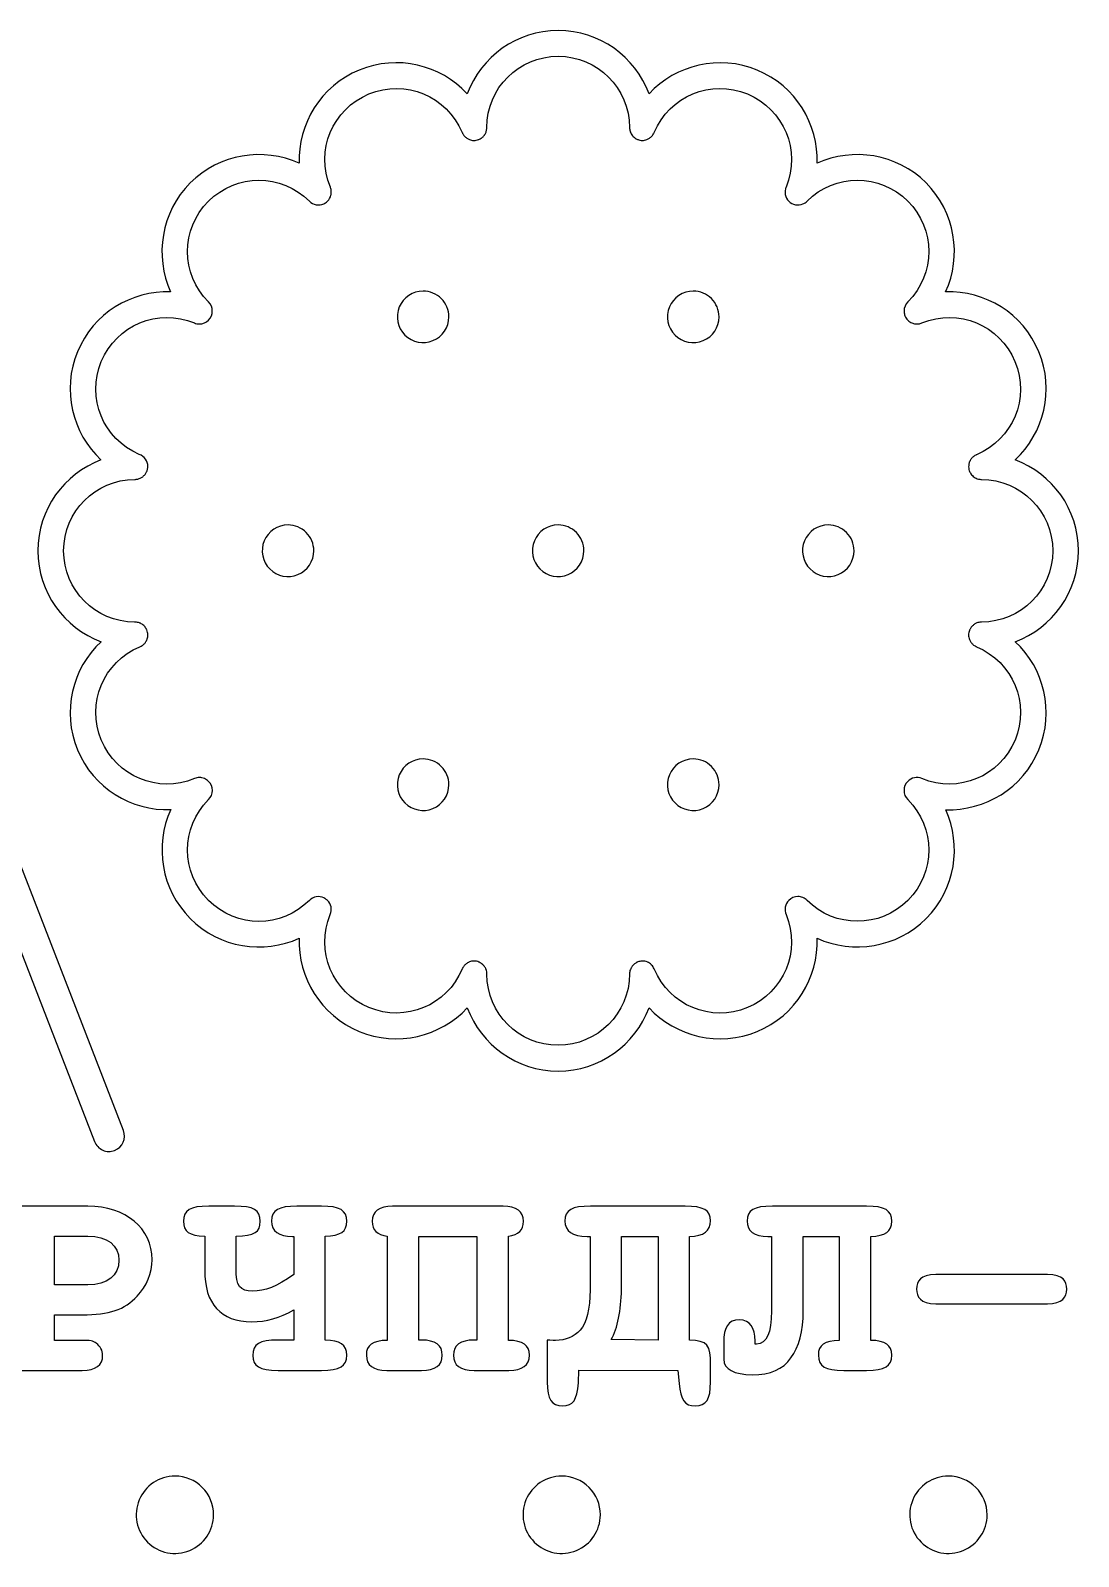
# Model space of a CAD drawing. Header units: millimetres. Extents: x 3 to 91, y 6 to 114.
# Drawn here: x 44.2 to 64.52, y 44.19 to 73.79 of the extents above; entities that cross this region are included whole.
import ezdxf

# ---------------------------------------------------------------- set-up
doc = ezdxf.new("R2010")
doc.units = ezdxf.units.MM
doc.layers.add('Layer_1', color=7, linetype='CONTINUOUS')

msp = doc.modelspace()

# ---------------------------------------------------------------- linework, layer by layer
at = {"layer": 'Layer_1', "color": 7}
for points in [[(54.43182, 73.785431)], [(54.43182, 73.285721)], [(51.812625, 68.732601)], [(57.051376, 68.732601)], [(49.193251, 64.195701)], [(54.432001, 64.195701)], [(59.670751, 64.195701)], [(51.812625, 59.658801)], [(57.051376, 59.658801)], [(64.29437, 49.375821)], [(47.000001, 45.74989)], [(54.500001, 45.74989)], [(62.000001, 45.74989)]]:
    msp.add_lwpolyline(points, close=True, dxfattribs=at)
for points in [[(52.794194, 71.653781), (52.799361, 71.652751)], [(52.886694, 71.670321), (52.894446, 71.671871)], [(52.949223, 71.703391), (52.950773, 71.704421)], [(52.996765, 71.750411), (52.997799, 71.751971)], [(53.047925, 71.897181), (53.048958, 71.902861)], [(56.058594, 71.653781), (56.064795, 71.652751)], [(58.850155, 70.748411), (58.849638, 70.747891)], [(50.031054, 70.684851), (50.031054, 70.686401)], [(50.031054, 70.619731), (50.031054, 70.621281)], [(50.033121, 70.652291), (50.033121, 70.653841)], [(59.257365, 70.475561), (59.257882, 70.476071)], [(61.211251, 68.168201), (61.211768, 68.168201), (61.211768, 68.167691)], [(61.292383, 68.113941), (61.2929, 68.113431)], [(45.999776, 52.455001), (42.341602, 61.875091), (38.845691, 54.253851), (36.039144, 60.876701), (33.220711, 55.238291), (30.695284, 59.961001), (28.183809, 56.122991), (26.120886, 59.238051), (24.349418, 56.845941), (18.761646, 65.433531)], [(46.474682, 65.323931), (46.475199, 65.328581)], [(18.259867, 65.107451), (24.318412, 55.794841), (26.093498, 58.193151), (28.187427, 55.031071), (30.642574, 58.785361), (33.240348, 53.935531), (35.994185, 59.445271), (38.823987, 52.767641), (42.296643, 60.336171), (45.441154, 52.238471)], [(46.461246, 61.982541), (46.463313, 61.988741)], [(46.475199, 62.062631), (46.475199, 62.063151), (46.475199, 62.064181)], [(62.389473, 62.065221), (62.388957, 62.063151), (62.388957, 62.062631)], [(47.571256, 59.277791), (47.570739, 59.277791)], [(47.652388, 59.224051), (47.651871, 59.224051)], [(61.485136, 59.277271), (61.484619, 59.277271), (61.484102, 59.277791)], [(61.211768, 58.870061), (61.212284, 58.869551)], [(59.081148, 56.989041), (59.080632, 56.989041)], [(59.177266, 56.969921), (59.17675, 56.969921), (59.176233, 56.970441)], [(52.895479, 55.719351), (52.893929, 55.719871)], [(52.924418, 55.704881), (52.920284, 55.706951)], [(52.964726, 55.675941), (52.960075, 55.679561)], [(52.997799, 55.640291), (52.992631, 55.646491)], [(56.162463, 55.718321), (56.158329, 55.720391)], [(53.032939, 55.577241), (53.031905, 55.579311)], [(56.295789, 55.584991), (56.292688, 55.589131)], [(45.311046, 50.984491), (43.995892, 50.984491)], [(48.158319, 50.984491), (47.655964, 50.984491)], [(49.84036, 50.984491), (49.366227, 50.984491)], [(53.364968, 50.984491), (51.220081, 50.984491)], [(56.895212, 50.984491), (55.060769, 50.984491)], [(60.414169, 50.984491), (58.58537, 50.984491)], [(44.66758, 50.403111), (45.311046, 50.403111)], [(45.311046, 49.460491), (44.66758, 49.460491), (44.66758, 50.403111)], [(47.576942, 50.403111), (47.576942, 49.748361)], [(48.186541, 49.770941), (48.186541, 50.403111)], [(49.281561, 50.397471), (49.304141, 50.397471), (49.304141, 49.658051)], [(49.913738, 48.388051), (49.913738, 50.403111)], [(51.118481, 50.403111), (51.118481, 48.382401)], [(51.784525, 48.388051), (51.728075, 48.388051), (51.728075, 50.397471), (52.856964, 50.397471)], [(52.856964, 50.397471), (52.856964, 48.388051), (52.800524, 48.388051)], [(53.466568, 48.382401), (53.466568, 50.403111)], [(54.993035, 50.397471), (55.026905, 50.397471), (55.038195, 50.397471), (55.049485, 50.397471), (55.049485, 49.364541)], [(55.659077, 50.397471), (56.370277, 50.397471), (56.370277, 48.388051), (55.461522, 48.399351)], [(55.659077, 49.364551), (55.659077, 50.397471)], [(56.979878, 48.388051), (56.979878, 50.397471)], [(58.500704, 50.397471), (58.528924, 50.397471), (58.568434, 50.397471), (58.568434, 48.952491)], [(59.18372, 48.952451), (59.18372, 50.397431), (59.883631, 50.397431), (59.883631, 48.382361)], [(60.49323, 48.382361), (60.493191, 50.397471)], [(63.921837, 49.658051), (61.754372, 49.658051)], [(44.66758, 48.879111), (45.198158, 48.879111)], [(45.203802, 48.382371), (44.66758, 48.382371), (44.66758, 48.879111)], [(49.304141, 48.975071), (49.304139, 48.388051)], [(61.754372, 49.093601), (63.921837, 49.093601)], [(49.304139, 48.388051), (48.999339, 48.388051)], [(54.377797, 48.382401), (54.332637, 48.382401), (54.270547, 48.388401), (54.259257, 48.388401), (54.253657, 48.388401), (54.219787, 48.388401), (54.219787, 47.575601)], [(57.642788, 48.337211), (57.642788, 48.015471)], [(58.280567, 48.309031), (58.274967, 48.309031), (58.252387, 48.309031), (58.252387, 48.365431)], [(43.995892, 47.801041), (45.203802, 47.801041)], [(48.999339, 47.801031), (49.84036, 47.801031)], [(51.107192, 47.801031), (51.784525, 47.801031)], [(52.800524, 47.801031), (53.477857, 47.801031)], [(54.823742, 47.558661), (54.835032, 47.801381), (56.754099, 47.801031)], [(56.754099, 47.801031), (56.776679, 47.547031)], [(57.386278, 47.575251), (57.386278, 47.913911)], [(59.968297, 47.800991), (60.414208, 47.800991)]]:
    msp.add_lwpolyline(points, dxfattribs=at)
for points in [[(54.43182, 73.785431), (53.625993, 73.785431), (52.935768, 73.274231), (52.668103, 72.559671)], [(56.195536, 72.560701), (55.927579, 73.274701), (55.23724, 73.785431), (54.43182, 73.785431)], [(52.668103, 72.559671), (52.147845, 73.117571), (51.316055, 73.326411), (50.57159, 73.018041)], [(53.048958, 71.902861), (53.048958, 72.669361), (53.665326, 73.285721), (54.43182, 73.285721)], [(54.43182, 73.285721), (55.197619, 73.285721), (55.813565, 72.670461), (55.814681, 71.904931)], [(58.293083, 73.017001), (57.549074, 73.325181), (56.716347, 73.117631), (56.195536, 72.560701)], [(50.57159, 73.018041), (49.82686, 72.709561), (49.384463, 71.972741), (49.410937, 71.209881)], [(50.762793, 72.556051), (51.47094, 72.849371), (52.274528, 72.515401), (52.567851, 71.807261)], [(56.294755, 71.806741), (56.588082, 72.514901), (57.393727, 72.848341), (58.10188, 72.555021)], [(59.453219, 71.209881), (59.479284, 71.972401), (59.037493, 72.708661), (58.293083, 73.017001)], [(50.014518, 70.749441), (49.721195, 71.457591), (50.054645, 72.262731), (50.762793, 72.556051)], [(58.10188, 72.555021), (58.809874, 72.261761), (59.143154, 71.456451), (58.850155, 70.748411)], [(52.567851, 71.807261), (52.571549, 71.801062), (52.575515, 71.795026), (52.579736, 71.789171)], [(52.579736, 71.789171), (52.588615, 71.771582), (52.599543, 71.755104), (52.612292, 71.740081)], [(52.612292, 71.740081), (52.619525, 71.731829), (52.627293, 71.724062), (52.635547, 71.716831)], [(52.635547, 71.716831), (52.650704, 71.703865), (52.667359, 71.692759), (52.685156, 71.683751)], [(52.685156, 71.683751), (52.69399, 71.678543), (52.703137, 71.673885), (52.712545, 71.669801)], [(52.712545, 71.669801), (52.738675, 71.659937), (52.766273, 71.654522), (52.794194, 71.653781)], [(52.799361, 71.652751), (52.829289, 71.653332), (52.858869, 71.659283), (52.886694, 71.670321)], [(52.894446, 71.671871), (52.910243, 71.678573), (52.925308, 71.686883), (52.939404, 71.696671)], [(52.939404, 71.696671), (52.942729, 71.698833), (52.946003, 71.701073), (52.949223, 71.703391)], [(52.950773, 71.704421), (52.96804, 71.717683), (52.983502, 71.733143), (52.996765, 71.750411)], [(52.997799, 71.751971), (53.000494, 71.755857), (53.003079, 71.759818), (53.00555, 71.763851)], [(53.00555, 71.763851), (53.016778, 71.780433), (53.025974, 71.798304), (53.032939, 71.817081)], [(53.032939, 71.817081), (53.034819, 71.822018), (53.036542, 71.827014), (53.038106, 71.832061)], [(53.038106, 71.832061), (53.044236, 71.853239), (53.047537, 71.875136), (53.047925, 71.897181)], [(55.814681, 71.904931), (55.81544, 71.898171), (55.816474, 71.891446), (55.817782, 71.884771)], [(55.817782, 71.884771), (55.818916, 71.862266), (55.823088, 71.840018), (55.830184, 71.818631)], [(55.830184, 71.818631), (55.835391, 71.806085), (55.841613, 71.793985), (55.848787, 71.782451)], [(55.848787, 71.782451), (55.856447, 71.768356), (55.865445, 71.755031), (55.875659, 71.742661)], [(55.875659, 71.742661), (55.884354, 71.73244), (55.893859, 71.722936), (55.904081, 71.714241)], [(55.904081, 71.714241), (55.91706, 71.703557), (55.931083, 71.69421), (55.945939, 71.686341)], [(55.945939, 71.686341), (55.953072, 71.68095), (55.96049, 71.675946), (55.96816, 71.671351)], [(55.96816, 71.671351), (55.972104, 71.670565), (55.976068, 71.669875), (55.980046, 71.669281)], [(55.980046, 71.669281), (56.005226, 71.659928), (56.031748, 71.654694), (56.058594, 71.653781)], [(56.064795, 71.652751), (56.094343, 71.653289), (56.123562, 71.659061), (56.151095, 71.669801)], [(56.151095, 71.669801), (56.159949, 71.673606), (56.168576, 71.67792), (56.176933, 71.682721)], [(56.176933, 71.682721), (56.195532, 71.692065), (56.212892, 71.703695), (56.228609, 71.717341)], [(56.228609, 71.717341), (56.235896, 71.723822), (56.242798, 71.730723), (56.24928, 71.738011)], [(56.24928, 71.738011), (56.264432, 71.755305), (56.277127, 71.774607), (56.287004, 71.795371)], [(56.287004, 71.795371), (56.289691, 71.799089), (56.292276, 71.80288), (56.294755, 71.806741)], [(49.410937, 71.209881), (48.716538, 71.525441), (47.866964, 71.398621), (47.297371, 70.829021)], [(61.565234, 70.830061), (60.995636, 71.399661), (60.147242, 71.525811), (59.453219, 71.209881)], [(47.297371, 70.829021), (46.727891, 70.259541), (46.601864, 69.410951), (46.917549, 68.717011)], [(47.650838, 70.475561), (48.192828, 71.017551), (49.064794, 71.017551), (49.606791, 70.475561)], [(50.031054, 70.686401), (50.028316, 70.708046), (50.022757, 70.729239), (50.014518, 70.749441)], [(58.849638, 70.747891), (58.811012, 70.654492), (58.832425, 70.547023), (58.903898, 70.475561)], [(59.257882, 70.476071), (59.799908, 71.017541), (60.669944, 71.018411), (61.211768, 70.476591)], [(61.94609, 68.717011), (62.261647, 69.411401), (62.134827, 70.260461), (61.565234, 70.830061)], [(47.652388, 68.521151), (47.110391, 69.063151), (47.108841, 69.933561), (47.650838, 70.475561)], [(49.606791, 70.475561), (49.681154, 70.402243), (49.793255, 70.382871), (49.887911, 70.426981)], [(49.887911, 70.426981), (49.911576, 70.43799), (49.933372, 70.452637), (49.952506, 70.470391)], [(49.952506, 70.470391), (49.955122, 70.472066), (49.957706, 70.473789), (49.960258, 70.475561)], [(49.960258, 70.475561), (49.991494, 70.507056), (50.013789, 70.546294), (50.024853, 70.589251)], [(50.024853, 70.589251), (50.027551, 70.599272), (50.029622, 70.609452), (50.031054, 70.619731)], [(50.033121, 70.653841), (50.033076, 70.66421), (50.032386, 70.674567), (50.031054, 70.684851)], [(50.031054, 70.621281), (50.032386, 70.631565), (50.033076, 70.641921), (50.033121, 70.652291)], [(58.903898, 70.475561), (58.975572, 70.404044), (59.083306, 70.382821), (59.17675, 70.421811)], [(59.17675, 70.421811), (59.206869, 70.434299), (59.234255, 70.452558), (59.257365, 70.475561)], [(61.211768, 70.476591), (61.752974, 69.935381), (61.753476, 69.065891), (61.213835, 68.523741)], [(46.917549, 68.717011), (46.155032, 68.743071), (45.418255, 68.300771), (45.109907, 67.556361)], [(51.812625, 68.732601), (51.610394, 68.732601), (51.428076, 68.61078), (51.350686, 68.423942)], [(52.166179, 68.586154), (52.072411, 68.679922), (51.945234, 68.732601), (51.812625, 68.732601)], [(57.051376, 68.732601), (56.849144, 68.732601), (56.666826, 68.61078), (56.589436, 68.423942)], [(57.404929, 68.586154), (57.311161, 68.679922), (57.183984, 68.732601), (57.051376, 68.732601)], [(63.752698, 67.556871), (63.444492, 68.300951), (62.70824, 68.742641), (61.94609, 68.717011)], [(45.571895, 67.365151), (45.865221, 68.073311), (46.670359, 68.406751), (47.378503, 68.113431)], [(47.652388, 68.167691), (47.749957, 68.265311), (47.749957, 68.42353), (47.652388, 68.521151)], [(51.350686, 68.423942), (51.273295, 68.237105), (51.316073, 68.022046), (51.459072, 67.879047)], [(52.312625, 68.232601), (52.312625, 68.365209), (52.259947, 68.492386), (52.166179, 68.586154)], [(56.589436, 68.423942), (56.512045, 68.237105), (56.554823, 68.022046), (56.697822, 67.879047)], [(57.551376, 68.232601), (57.551376, 68.365209), (57.498697, 68.492386), (57.404929, 68.586154)], [(61.213835, 68.523741), (61.165506, 68.476606), (61.138293, 68.411929), (61.138387, 68.344421)], [(61.485653, 68.114461), (62.193433, 68.406681), (62.997598, 68.072791), (63.29071, 67.365151)], [(47.378503, 68.113431), (47.408842, 68.10102), (47.441325, 68.094697), (47.474104, 68.094821)], [(47.474104, 68.094821), (47.540879, 68.094325), (47.605077, 68.120565), (47.652388, 68.167691)], [(52.003967, 67.770661), (52.190804, 67.848051), (52.312625, 68.03037), (52.312625, 68.232601)], [(57.242717, 67.770661), (57.429555, 67.848051), (57.551376, 68.03037), (57.551376, 68.232601)], [(61.138387, 68.344421), (61.139257, 68.339223), (61.140291, 68.334053), (61.141488, 68.328921)], [(61.141488, 68.328921), (61.142234, 68.301552), (61.147472, 68.274492), (61.156991, 68.248821)], [(61.156991, 68.248821), (61.16963, 68.218657), (61.188065, 68.191266), (61.211251, 68.168201)], [(61.211768, 68.167691), (61.234877, 68.144688), (61.262263, 68.126429), (61.292383, 68.113941)], [(61.2929, 68.113431), (61.354705, 68.087995), (61.424122, 68.088366), (61.485653, 68.114461)], [(51.459072, 67.879047), (51.602071, 67.736048), (51.81713, 67.69327), (52.003967, 67.770661)], [(56.697822, 67.879047), (56.840821, 67.736048), (57.05588, 67.69327), (57.242717, 67.770661)], [(45.109907, 67.556361), (44.801782, 66.812471), (45.009492, 65.979631), (45.56621, 65.458811)], [(63.296395, 65.459331), (63.853085, 65.980151), (64.060819, 66.813001), (63.752698, 67.556871)], [(46.308284, 65.563711), (45.608407, 65.861131), (45.280239, 66.661031), (45.571895, 67.365151)], [(63.29071, 67.365151), (63.584037, 66.657001), (63.250584, 65.851871), (62.542436, 65.558541)], [(45.56621, 65.458811), (44.852532, 65.190691), (44.341996, 64.500801), (44.341996, 63.695611)], [(46.475199, 65.328581), (46.47492, 65.434381), (46.408071, 65.528549), (46.308284, 65.563711)], [(62.404976, 65.412301), (62.39819, 65.392072), (62.394022, 65.371058), (62.392574, 65.349771)], [(62.420996, 65.443821), (62.414918, 65.433705), (62.409565, 65.423172), (62.404976, 65.412301)], [(62.452002, 65.490331), (62.43996, 65.476035), (62.42956, 65.460434), (62.420996, 65.443821)], [(62.475256, 65.513591), (62.467002, 65.506356), (62.459234, 65.498586), (62.452002, 65.490331)], [(62.529, 65.549241), (62.509621, 65.539728), (62.491556, 65.527745), (62.475256, 65.513591)], [(62.542436, 65.558541), (62.537857, 65.555588), (62.533376, 65.552486), (62.529, 65.549241)], [(64.521643, 63.695611), (64.521643, 64.501231), (64.01067, 65.191511), (63.296395, 65.459331)], [(46.308801, 65.094491), (46.31985, 65.099058), (46.330557, 65.104411), (46.34084, 65.110511)], [(46.34084, 65.110511), (46.357454, 65.119076), (46.373054, 65.129478), (46.387349, 65.141521)], [(46.387349, 65.141521), (46.395602, 65.148752), (46.40337, 65.156519), (46.410603, 65.164771)], [(46.410603, 65.164771), (46.424034, 65.180356), (46.435489, 65.197539), (46.44471, 65.215931)], [(46.44471, 65.215931), (46.448533, 65.221129), (46.452153, 65.226473), (46.455562, 65.231951)], [(46.455562, 65.231951), (46.457258, 65.236726), (46.458809, 65.241551), (46.460213, 65.246421)], [(46.460213, 65.246421), (46.461487, 65.249668), (46.462693, 65.252942), (46.46383, 65.256241)], [(46.46383, 65.256241), (46.470539, 65.278199), (46.47419, 65.300976), (46.474682, 65.323931)], [(62.392574, 65.349771), (62.391267, 65.332368), (62.391787, 65.314876), (62.394124, 65.297581)], [(62.394124, 65.297581), (62.395666, 65.27969), (62.399131, 65.262019), (62.40446, 65.244871)], [(62.40446, 65.244871), (62.405207, 65.240542), (62.406068, 65.236234), (62.407043, 65.231951)], [(62.407043, 65.231951), (62.412355, 65.222979), (62.418223, 65.214349), (62.424613, 65.206111)], [(62.424613, 65.206111), (62.431615, 65.193191), (62.439742, 65.180913), (62.448901, 65.169421)], [(62.448901, 65.169421), (62.458308, 65.158199), (62.468683, 65.147826), (62.479907, 65.138421)], [(62.479907, 65.138421), (62.491686, 65.12885), (62.504313, 65.120371), (62.517631, 65.113091)], [(62.517631, 65.113091), (62.529643, 65.105663), (62.542263, 65.099267), (62.555355, 65.093971)], [(44.842224, 63.695611), (44.842224, 64.460361), (45.455839, 65.075691), (46.219917, 65.078471)], [(46.219917, 65.078471), (46.229626, 65.079113), (46.239288, 65.080322), (46.248856, 65.082091)], [(46.248856, 65.082091), (46.26927, 65.083753), (46.289403, 65.087917), (46.308801, 65.094491)], [(62.555355, 65.093971), (62.572503, 65.088644), (62.590175, 65.085181), (62.608065, 65.083641)], [(62.608065, 65.083641), (62.619471, 65.08111), (62.63104, 65.079383), (62.642688, 65.078471)], [(62.642688, 65.078471), (63.407491, 65.076521), (64.021932, 64.460881), (64.021932, 63.695611)], [(49.193251, 64.195701), (48.991019, 64.195701), (48.808701, 64.07388), (48.731311, 63.887042)], [(49.546804, 64.049254), (49.453036, 64.143022), (49.325859, 64.195701), (49.193251, 64.195701)], [(49.693251, 63.695701), (49.693251, 63.828309), (49.640572, 63.955486), (49.546804, 64.049254)], [(54.432001, 64.195701), (54.229769, 64.195701), (54.047451, 64.07388), (53.970061, 63.887042)], [(54.785554, 64.049254), (54.691786, 64.143022), (54.564609, 64.195701), (54.432001, 64.195701)], [(54.932001, 63.695701), (54.932001, 63.828309), (54.879322, 63.955486), (54.785554, 64.049254)], [(59.670751, 64.195701), (59.46852, 64.195701), (59.286201, 64.07388), (59.208811, 63.887042)], [(60.024304, 64.049254), (59.930536, 64.143022), (59.803359, 64.195701), (59.670751, 64.195701)], [(60.170751, 63.695701), (60.170751, 63.828309), (60.118072, 63.955486), (60.024304, 64.049254)], [(44.341996, 63.695611), (44.341996, 62.890181), (44.852719, 62.199841), (45.566727, 61.931891)], [(46.218884, 62.312751), (45.455288, 62.316081), (44.842223, 62.931201), (44.842224, 63.695611)], [(48.731311, 63.887042), (48.65392, 63.700205), (48.696698, 63.485146), (48.839697, 63.342147)], [(49.384592, 63.233761), (49.571429, 63.311151), (49.693251, 63.49347), (49.693251, 63.695701)], [(53.970061, 63.887042), (53.89267, 63.700205), (53.935448, 63.485146), (54.078447, 63.342147)], [(54.623342, 63.233761), (54.810179, 63.311151), (54.932001, 63.49347), (54.932001, 63.695701)], [(59.208811, 63.887042), (59.13142, 63.700205), (59.174198, 63.485146), (59.317197, 63.342147)], [(59.862092, 63.233761), (60.04893, 63.311151), (60.170751, 63.49347), (60.170751, 63.695701)], [(64.021932, 63.695611), (64.021932, 62.929811), (63.406665, 62.313861), (62.641138, 62.312751)], [(63.296912, 61.931891), (64.010952, 62.199831), (64.521643, 62.890161), (64.521643, 63.695611)], [(48.839697, 63.342147), (48.982696, 63.199148), (49.197755, 63.15637), (49.384592, 63.233761)], [(54.078447, 63.342147), (54.221446, 63.199148), (54.436505, 63.15637), (54.623342, 63.233761)], [(59.317197, 63.342147), (59.460196, 63.199148), (59.675255, 63.15637), (59.862092, 63.233761)], [(46.236454, 62.312231), (46.230605, 62.31261), (46.224745, 62.312783), (46.218884, 62.312751)], [(46.313452, 62.296731), (46.288763, 62.305922), (46.262776, 62.311153), (46.236454, 62.312231)], [(46.329471, 62.289491), (46.324218, 62.292091), (46.318875, 62.294506), (46.313452, 62.296731)], [(46.395617, 62.245571), (46.376049, 62.263641), (46.353719, 62.278468), (46.329471, 62.289491)], [(46.407503, 62.233681), (46.403675, 62.237776), (46.399711, 62.241742), (46.395617, 62.245571)], [(46.451428, 62.167541), (46.440403, 62.191786), (46.425574, 62.214115), (46.407503, 62.233681)], [(46.456595, 62.159791), (46.454921, 62.162406), (46.453198, 62.16499), (46.451428, 62.167541)], [(46.475199, 62.064181), (46.475326, 62.096962), (46.469005, 62.129449), (46.456595, 62.159791)], [(62.406527, 62.149971), (62.395964, 62.122925), (62.390193, 62.094247), (62.389473, 62.065221)], [(62.408077, 62.158751), (62.407508, 62.155833), (62.406991, 62.152906), (62.406527, 62.149971)], [(62.419963, 62.176321), (62.415754, 62.170635), (62.411788, 62.164773), (62.408077, 62.158751)], [(62.453035, 62.225931), (62.440071, 62.210772), (62.428968, 62.194117), (62.419963, 62.176321)], [(62.47629, 62.249191), (62.468036, 62.241956), (62.460267, 62.234186), (62.453035, 62.225931)], [(62.526416, 62.282781), (62.508412, 62.273649), (62.491581, 62.26237), (62.47629, 62.249191)], [(62.551737, 62.295691), (62.543058, 62.291871), (62.534604, 62.287561), (62.526416, 62.282781)], [(62.628219, 62.311201), (62.60207, 62.310066), (62.576262, 62.304832), (62.551737, 62.295691)], [(62.641138, 62.312751), (62.636819, 62.312346), (62.632511, 62.311829), (62.628219, 62.311201)], [(45.566727, 61.931891), (45.010235, 61.411051), (44.802871, 60.578611), (45.110941, 59.834861)], [(46.321203, 61.833191), (46.33567, 61.83945), (46.349512, 61.847064), (46.362544, 61.855931)], [(46.362544, 61.855931), (46.367655, 61.859024), (46.372654, 61.862299), (46.37753, 61.865751)], [(46.37753, 61.865751), (46.395264, 61.87942), (46.41108, 61.89541), (46.424556, 61.913291)], [(46.424556, 61.913291), (46.426321, 61.91567), (46.428044, 61.91808), (46.429724, 61.920521)], [(46.429724, 61.920521), (46.44307, 61.939624), (46.453681, 61.960499), (46.461246, 61.982541)], [(46.463313, 61.988741), (46.47096, 62.012635), (46.474967, 62.037544), (46.475199, 62.062631)], [(62.388957, 62.062631), (62.3896, 62.032879), (62.39555, 62.003481), (62.406527, 61.975821)], [(62.406527, 61.975821), (62.410216, 61.967504), (62.414356, 61.959396), (62.418929, 61.951531)], [(62.418929, 61.951531), (62.428359, 61.932542), (62.440168, 61.91483), (62.454069, 61.898821)], [(62.454069, 61.898821), (62.46055, 61.891533), (62.467452, 61.884632), (62.47474, 61.878151)], [(62.47474, 61.878151), (62.491427, 61.863335), (62.510024, 61.850821), (62.530033, 61.840941)], [(63.753731, 59.834351), (64.06191, 60.578361), (63.853833, 61.411081), (63.296912, 61.931891)], [(45.572928, 60.026581), (45.279606, 60.734731), (45.613059, 61.539871), (46.321203, 61.833191)], [(62.530033, 61.840941), (62.534416, 61.837871), (62.538897, 61.834943), (62.543469, 61.832161)], [(62.543469, 61.832161), (63.251613, 61.538831), (63.585071, 60.733701), (63.291744, 60.025551)], [(45.110941, 59.834861), (45.419289, 59.090451), (46.155548, 58.648661), (46.918066, 58.674731)], [(47.379536, 59.277791), (46.671393, 58.984471), (45.866255, 59.318431), (45.572928, 60.026581)], [(63.291744, 60.025551), (62.998421, 59.317411), (62.19328, 58.983951), (61.485136, 59.277271)], [(61.946606, 58.673691), (62.70894, 58.647851), (63.445456, 59.090101), (63.753731, 59.834351)], [(51.812625, 59.658801), (51.610394, 59.658801), (51.428076, 59.53698), (51.350686, 59.350142)], [(52.166179, 59.512354), (52.072411, 59.606122), (51.945234, 59.658801), (51.812625, 59.658801)], [(52.312625, 59.158801), (52.312625, 59.291409), (52.259947, 59.418586), (52.166179, 59.512354)], [(57.051376, 59.658801), (56.849144, 59.658801), (56.666826, 59.53698), (56.589436, 59.350142)], [(57.404929, 59.512354), (57.311161, 59.606122), (57.183984, 59.658801), (57.051376, 59.658801)], [(57.551376, 59.158801), (57.551376, 59.291409), (57.498697, 59.418586), (57.404929, 59.512354)], [(47.475138, 59.296911), (47.442325, 59.296873), (47.40984, 59.290376), (47.379536, 59.277791)], [(47.570739, 59.277791), (47.540436, 59.290376), (47.507951, 59.296873), (47.475138, 59.296911)], [(47.651871, 59.224051), (47.628761, 59.247049), (47.601375, 59.265305), (47.571256, 59.277791)], [(47.72583, 59.047056), (47.72583, 59.113467), (47.699406, 59.177149), (47.652388, 59.224051)], [(51.350686, 59.350142), (51.273295, 59.163305), (51.316073, 58.948246), (51.459072, 58.805247)], [(56.589436, 59.350142), (56.512045, 59.163305), (56.554823, 58.948246), (56.697822, 58.805247)], [(61.211768, 59.224051), (61.16475, 59.177149), (61.138326, 59.113467), (61.138326, 59.047056)], [(61.484102, 59.277791), (61.390804, 59.31655), (61.283348, 59.295345), (61.211768, 59.224051)], [(47.652388, 58.870061), (47.699406, 58.916962), (47.72583, 58.980644), (47.72583, 59.047056)], [(52.003967, 58.696861), (52.190804, 58.774251), (52.312625, 58.95657), (52.312625, 59.158801)], [(57.242717, 58.696861), (57.429555, 58.774251), (57.551376, 58.95657), (57.551376, 59.158801)], [(61.138326, 59.047056), (61.138326, 58.980644), (61.16475, 58.916962), (61.211768, 58.870061)], [(46.918066, 58.674731), (46.602471, 57.980321), (46.729307, 57.130781), (47.298921, 56.561161)], [(47.652388, 56.914631), (47.110391, 57.456621), (47.110391, 58.328071), (47.652388, 58.870061)], [(51.459072, 58.805247), (51.602071, 58.662248), (51.81713, 58.61947), (52.003967, 58.696861)], [(56.697822, 58.805247), (56.840821, 58.662248), (57.05588, 58.61947), (57.242717, 58.696861)], [(61.212284, 58.869551), (61.753754, 58.327521), (61.755134, 57.457991), (61.213318, 56.916181)], [(61.566785, 56.562711), (62.136134, 57.132061), (62.262022, 57.979831), (61.946606, 58.673691)], [(49.606791, 56.916181), (49.064794, 56.374181), (48.194371, 56.372631), (47.652388, 56.914631)], [(49.890494, 56.962691), (49.795579, 57.008551), (49.682095, 56.989946), (49.606791, 56.916181)], [(49.949405, 56.923411), (49.931731, 56.939233), (49.911895, 56.952458), (49.890494, 56.962691)], [(49.960258, 56.916181), (49.956704, 56.918685), (49.953085, 56.921095), (49.949405, 56.923411)], [(50.013484, 56.642291), (50.053076, 56.735918), (50.032034, 56.844196), (49.960258, 56.916181)], [(58.903898, 56.916181), (58.831816, 56.843677), (58.811145, 56.734589), (58.851705, 56.640741)], [(59.080632, 56.989041), (59.014394, 56.989126), (58.950831, 56.962921), (58.903898, 56.916181)], [(59.176233, 56.970441), (59.146054, 56.982782), (59.113752, 56.9891), (59.081148, 56.989041)], [(59.257365, 56.916181), (59.234407, 56.939124), (59.207201, 56.957377), (59.177266, 56.969921)], [(61.213318, 56.916181), (60.671321, 56.374181), (59.799355, 56.374191), (59.257365, 56.916181)], [(47.298921, 56.561161), (47.868396, 55.991691), (48.716474, 55.865661), (49.41042, 56.181341)], [(50.762793, 54.837241), (50.05464, 55.130561), (49.720162, 55.934151), (50.013484, 56.642291)], [(58.851705, 56.640741), (59.143152, 55.933221), (58.809683, 55.129171), (58.102397, 54.836201)], [(59.454252, 56.181341), (60.148482, 55.866291), (60.99743, 55.993361), (61.566785, 56.562711)], [(49.41042, 56.181341), (49.384557, 55.419311), (49.827172, 54.683601), (50.57159, 54.375251)], [(58.293599, 54.374211), (59.037845, 54.682491), (59.480101, 55.419001), (59.454252, 56.181341)], [(52.615393, 55.654241), (52.599796, 55.636694), (52.586749, 55.617037), (52.576636, 55.595851)], [(52.63348, 55.672331), (52.627146, 55.666613), (52.621109, 55.660575), (52.615393, 55.654241)], [(52.690841, 55.711081), (52.670016, 55.700886), (52.65071, 55.687845), (52.63348, 55.672331)], [(52.709961, 55.720391), (52.703458, 55.71756), (52.697079, 55.714454), (52.690841, 55.711081)], [(52.799361, 55.738471), (52.768704, 55.737977), (52.7384, 55.731848), (52.709961, 55.720391)], [(52.893929, 55.719871), (52.863911, 55.732146), (52.831791, 55.738463), (52.799361, 55.738471)], [(52.904264, 55.715221), (52.901362, 55.716654), (52.898433, 55.718031), (52.895479, 55.719351)], [(52.920284, 55.706951), (52.915045, 55.709899), (52.909701, 55.712657), (52.904264, 55.715221)], [(52.945605, 55.690931), (52.938783, 55.695936), (52.931711, 55.700592), (52.924418, 55.704881)], [(52.960075, 55.679561), (52.955392, 55.683527), (52.950566, 55.687319), (52.945605, 55.690931)], [(52.982812, 55.657861), (52.977095, 55.664192), (52.971059, 55.670226), (52.964726, 55.675941)], [(52.992631, 55.646491), (52.989472, 55.650378), (52.986198, 55.65417), (52.982812, 55.657861)], [(53.005033, 55.630471), (53.002701, 55.633802), (53.000289, 55.637077), (52.997799, 55.640291)], [(55.877726, 55.650621), (55.865684, 55.636325), (55.855284, 55.620724), (55.84672, 55.604111)], [(55.903564, 55.676461), (55.894332, 55.668489), (55.885696, 55.659853), (55.877726, 55.650621)], [(55.95059, 55.707471), (55.933796, 55.698939), (55.918021, 55.688536), (55.903564, 55.676461)], [(55.969194, 55.719871), (55.96281, 55.716017), (55.956603, 55.711879), (55.95059, 55.707471)], [(55.977979, 55.721421), (55.975041, 55.720956), (55.972112, 55.720439), (55.969194, 55.719871)], [(56.053426, 55.736921), (56.027627, 55.735682), (56.002176, 55.730454), (55.977979, 55.721421)], [(56.068412, 55.738471), (56.063402, 55.738105), (56.058404, 55.737588), (56.053426, 55.736921)], [(56.158329, 55.720391), (56.129728, 55.731911), (56.099242, 55.73804), (56.068412, 55.738471)], [(56.237911, 55.668711), (56.215981, 55.68969), (56.190415, 55.7065), (56.162463, 55.718321)], [(56.244112, 55.661991), (56.242086, 55.664268), (56.240018, 55.666509), (56.237911, 55.668711)], [(56.292688, 55.589131), (56.280908, 55.616086), (56.264464, 55.640751), (56.244112, 55.661991)], [(52.568884, 55.583961), (52.275562, 54.875821), (51.470936, 54.543911), (50.762793, 54.837241)], [(52.576636, 55.595851), (52.57394, 55.591961), (52.571355, 55.587996), (52.568884, 55.583961)], [(53.031905, 55.579311), (53.024955, 55.597345), (53.015937, 55.614513), (53.005033, 55.630471)], [(53.048958, 55.482671), (53.049772, 55.514932), (53.044332, 55.547047), (53.032939, 55.577241)], [(54.43182, 54.106011), (53.667393, 54.106011), (53.052268, 54.719051), (53.048958, 55.482671)], [(55.814681, 55.488881), (55.814681, 54.722381), (55.198313, 54.106011), (54.43182, 54.106011)], [(55.831734, 55.575171), (55.820994, 55.547641), (55.815221, 55.518426), (55.814681, 55.488881)], [(55.84672, 55.604111), (55.8411, 55.5948), (55.836094, 55.585133), (55.831734, 55.575171)], [(58.102397, 54.836201), (57.394249, 54.542881), (56.589115, 54.876841), (56.295789, 55.584991)], [(50.57159, 54.375251), (51.315692, 54.067031), (52.148026, 54.273911), (52.66862, 54.830521)], [(52.66862, 54.830521), (52.936576, 54.116521), (53.6264, 53.605791), (54.43182, 53.605791)], [(54.43182, 53.605791), (55.23741, 53.605791), (55.927701, 54.116801), (56.195536, 54.831031)], [(56.195536, 54.831031), (56.71633, 54.273911), (57.549478, 54.065991), (58.293599, 54.374211)], [(45.830278, 52.066391), (45.984308, 52.126987), (46.060157, 52.300886), (45.999776, 52.455001)], [(45.441154, 52.238471), (45.469749, 52.163903), (45.526894, 52.103814), (45.599933, 52.071514)], [(45.599933, 52.071514), (45.672972, 52.039215), (45.755875, 52.037371), (45.830278, 52.066391)], [(46.558468, 49.945911), (46.558468, 50.555511), (46.039179, 50.984491), (45.311046, 50.984491)], [(47.655964, 50.984491), (47.29472, 50.984491), (47.164898, 50.905491), (47.164898, 50.690981)], [(48.65503, 50.690981), (48.65503, 50.911111), (48.525208, 50.984491), (48.158319, 50.984491)], [(49.366227, 50.984491), (49.010628, 50.984491), (48.875161, 50.905491), (48.875161, 50.696621)], [(50.331427, 50.690981), (50.331427, 50.905471), (50.201605, 50.984491), (49.84036, 50.984491)], [(51.220081, 50.984491), (50.960436, 50.984491), (50.82497, 50.882891), (50.82497, 50.690981)], [(53.760079, 50.690981), (53.760079, 50.882891), (53.624612, 50.984491), (53.364968, 50.984491)], [(55.060769, 50.984491), (54.69388, 50.984491), (54.564058, 50.911091), (54.564058, 50.696621)], [(57.386278, 50.702271), (57.386278, 50.905471), (57.250812, 50.984491), (56.895212, 50.984491)], [(58.58537, 50.984491), (58.224126, 50.984491), (58.094304, 50.905491), (58.094304, 50.696621)], [(60.899591, 50.690981), (60.899591, 50.905471), (60.769769, 50.984491), (60.414169, 50.984491)], [(47.164898, 50.690981), (47.164898, 50.493421), (47.277786, 50.414401), (47.576942, 50.403111)], [(48.186541, 50.403111), (48.542141, 50.409111), (48.65503, 50.482111), (48.65503, 50.690981)], [(48.875161, 50.696621), (48.875161, 50.499071), (49.010628, 50.397471), (49.281561, 50.397471)], [(49.913738, 50.403111), (50.218538, 50.414411), (50.331427, 50.487811), (50.331427, 50.690981)], [(50.82497, 50.690981), (50.82497, 50.521651), (50.92093, 50.425691), (51.118481, 50.403111)], [(53.466568, 50.403111), (53.664123, 50.425711), (53.760079, 50.521651), (53.760079, 50.690981)], [(54.564058, 50.696621), (54.564058, 50.499071), (54.705169, 50.397471), (54.993035, 50.397471)], [(56.979878, 50.397471), (57.256456, 50.403471), (57.386278, 50.504711), (57.386278, 50.702271)], [(58.094304, 50.696621), (58.094304, 50.499071), (58.229771, 50.403111), (58.500704, 50.397471)], [(60.493191, 50.397471), (60.781057, 50.408771), (60.899591, 50.493371), (60.899591, 50.690981)], [(45.311046, 50.403111), (45.689224, 50.403111), (45.915002, 50.228131), (45.915002, 49.934621)], [(45.915002, 49.934621), (45.915002, 49.635471), (45.689224, 49.460491), (45.311046, 49.460491)], [(46.270601, 49.240361), (46.451223, 49.432271), (46.558468, 49.691911), (46.558468, 49.945911)], [(47.576942, 49.748361), (47.576942, 49.087961), (47.887386, 48.743651), (48.491341, 48.743651)], [(48.508274, 49.336311), (48.259919, 49.336311), (48.186541, 49.437911), (48.186541, 49.770941)], [(49.304141, 49.658051), (48.971119, 49.426621), (48.745341, 49.336311), (48.508274, 49.336311)], [(61.754372, 49.658051), (61.455217, 49.658051), (61.381839, 49.528221), (61.381839, 49.375821)], [(64.29437, 49.375821), (64.29437, 49.528221), (64.22664, 49.658051), (63.921837, 49.658051)], [(45.198158, 48.879111), (45.734379, 48.879111), (46.016601, 48.975111), (46.270601, 49.240361)], [(55.049485, 49.364541), (55.049485, 48.980711), (54.987395, 48.726711), (54.857574, 48.579961)], [(55.461522, 48.399351), (55.5857, 48.613831), (55.653433, 48.963791), (55.659077, 49.364551)], [(61.381839, 49.375821), (61.381839, 49.229071), (61.455219, 49.093601), (61.754372, 49.093601)], [(63.921837, 49.093601), (64.209704, 49.093601), (64.29437, 49.217781), (64.29437, 49.375821)], [(48.491341, 48.743651), (48.779208, 48.743651), (49.027563, 48.811351), (49.304141, 48.975071)], [(58.568434, 48.952491), (58.568434, 48.523511), (58.472474, 48.320311), (58.280567, 48.309031)], [(58.946653, 48.043701), (59.104698, 48.252541), (59.18372, 48.562981), (59.18372, 48.952451)], [(54.857574, 48.579961), (54.739041, 48.450141), (54.575352, 48.382401), (54.377797, 48.382401)], [(57.947588, 48.777471), (57.727454, 48.777471), (57.642788, 48.647651), (57.642788, 48.337211)], [(58.252387, 48.365431), (58.252387, 48.636361), (58.150787, 48.777471), (57.947588, 48.777471)], [(45.474735, 48.325971), (45.412645, 48.371071), (45.356202, 48.382371), (45.203802, 48.382371)], [(45.598913, 48.094551), (45.598913, 48.184851), (45.553753, 48.269521), (45.474735, 48.325971)], [(48.999339, 48.388051), (48.638095, 48.388051), (48.508272, 48.309051), (48.508272, 48.088891)], [(50.331427, 48.094541), (50.331427, 48.297741), (50.207249, 48.382401), (49.913738, 48.388051)], [(51.118481, 48.382401), (50.830614, 48.376401), (50.712081, 48.292101), (50.712081, 48.094541)], [(52.18528, 48.094541), (52.18528, 48.286451), (52.049813, 48.388051), (51.784525, 48.388051)], [(52.800524, 48.388051), (52.535235, 48.388051), (52.399769, 48.286451), (52.399769, 48.094541)], [(53.872967, 48.094541), (53.872967, 48.292091), (53.754434, 48.376761), (53.466568, 48.382401)], [(57.386278, 47.913911), (57.397568, 48.286451), (57.318548, 48.376761), (56.979878, 48.388051)], [(59.883631, 48.382361), (59.595764, 48.376361), (59.477231, 48.292061), (59.477231, 48.094501)], [(60.89963, 48.094501), (60.89963, 48.292051), (60.781096, 48.376721), (60.49323, 48.382361)], [(45.203802, 47.801041), (45.463446, 47.801041), (45.598913, 47.897041), (45.598913, 48.094551)], [(48.508272, 48.088891), (48.508272, 47.880051), (48.638095, 47.801031), (48.999339, 47.801031)], [(49.84036, 47.801031), (50.201605, 47.801031), (50.331427, 47.880031), (50.331427, 48.094541)], [(50.712081, 48.094541), (50.712081, 47.902631), (50.847548, 47.801031), (51.107192, 47.801031)], [(51.784525, 47.801031), (52.049813, 47.801031), (52.18528, 47.902631), (52.18528, 48.094541)], [(52.399769, 48.094541), (52.399769, 47.902631), (52.535235, 47.801031), (52.800524, 47.801031)], [(53.477857, 47.801031), (53.737501, 47.801031), (53.872967, 47.902631), (53.872967, 48.094541)], [(57.642788, 48.015471), (57.642788, 47.829211), (57.845988, 47.716321), (58.195943, 47.716321)], [(58.195943, 47.716321), (58.551543, 47.716321), (58.788609, 47.817921), (58.946653, 48.043701)], [(59.477231, 48.094501), (59.477231, 47.874361), (59.607053, 47.800991), (59.968297, 47.800991)], [(60.414208, 47.800991), (60.769808, 47.800991), (60.89963, 47.879991), (60.89963, 48.094501)], [(54.219787, 47.575601), (54.219787, 47.231291), (54.298807, 47.112751), (54.518943, 47.112751)], [(54.518943, 47.112751), (54.722142, 47.112751), (54.801165, 47.225641), (54.823742, 47.558661)], [(56.776679, 47.547031), (56.804899, 47.225291), (56.883923, 47.112401), (57.087123, 47.112401)], [(57.087123, 47.112401), (57.307256, 47.112401), (57.386278, 47.236581), (57.386278, 47.575251)], [(47.000001, 45.74989), (46.696654, 45.74989), (46.423177, 45.567159), (46.307091, 45.286903)], [(47.530331, 45.530221), (47.389678, 45.670873), (47.198913, 45.74989), (47.000001, 45.74989)], [(54.500001, 45.74989), (54.196654, 45.74989), (53.923177, 45.567159), (53.807091, 45.286903)], [(55.030331, 45.530221), (54.889678, 45.670873), (54.698913, 45.74989), (54.500001, 45.74989)], [(62.000001, 45.74989), (61.696654, 45.74989), (61.423177, 45.567159), (61.307091, 45.286903)], [(62.530331, 45.530221), (62.389678, 45.670873), (62.198913, 45.74989), (62.000001, 45.74989)], [(46.307091, 45.286903), (46.191005, 45.006647), (46.255172, 44.684059), (46.46967, 44.46956)], [(47.750001, 44.99989), (47.750001, 45.198803), (47.670983, 45.389568), (47.530331, 45.530221)], [(53.807091, 45.286903), (53.691005, 45.006647), (53.755172, 44.684059), (53.96967, 44.46956)], [(55.250001, 44.99989), (55.250001, 45.198803), (55.170983, 45.389568), (55.030331, 45.530221)], [(61.307091, 45.286903), (61.191005, 45.006647), (61.255172, 44.684059), (61.469671, 44.46956)], [(62.750001, 44.99989), (62.750001, 45.198803), (62.670983, 45.389568), (62.530331, 45.530221)], [(47.287013, 44.306981), (47.567269, 44.423067), (47.750001, 44.696544), (47.750001, 44.99989)], [(54.787013, 44.306981), (55.067269, 44.423067), (55.250001, 44.696544), (55.250001, 44.99989)], [(62.287013, 44.306981), (62.567269, 44.423067), (62.750001, 44.696544), (62.750001, 44.99989)], [(46.46967, 44.46956), (46.684169, 44.255062), (47.006757, 44.190895), (47.287013, 44.306981)], [(53.96967, 44.46956), (54.184169, 44.255062), (54.506757, 44.190895), (54.787013, 44.306981)], [(61.469671, 44.46956), (61.684169, 44.255062), (62.006757, 44.190895), (62.287013, 44.306981)]]:
    msp.add_open_spline(points, degree=3, dxfattribs=at)

doc.saveas('drawing.dxf')
